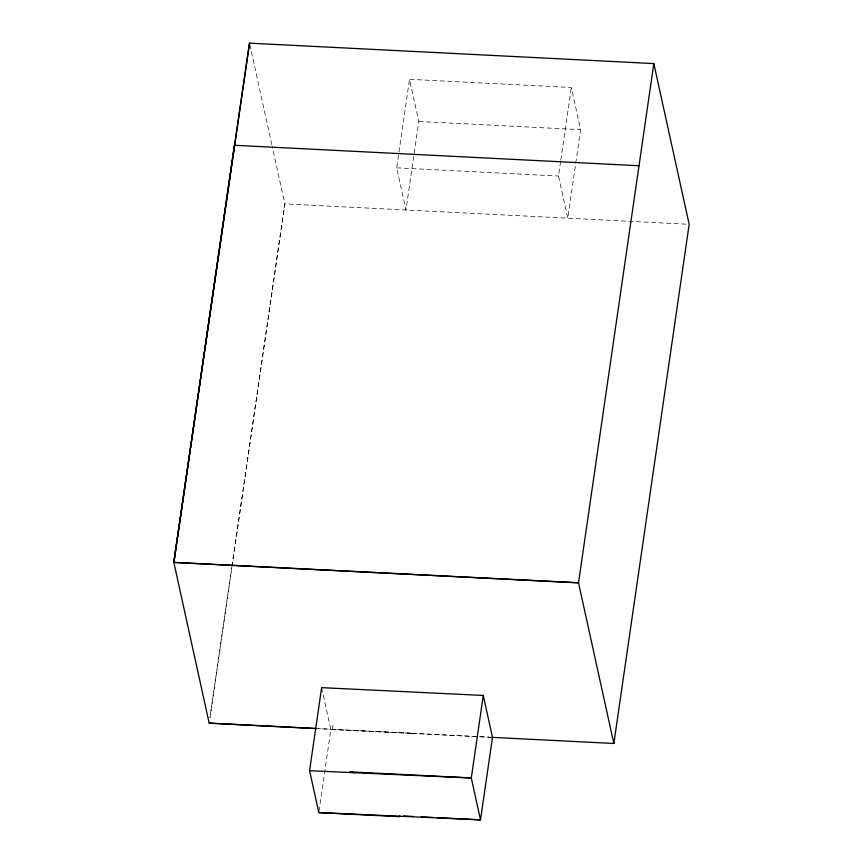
<?xml version="1.0" encoding="UTF-8"?>
<svg xmlns="http://www.w3.org/2000/svg" width="863" height="863" viewBox="0 0 863 863"><rect width="100%" height="100%" fill="white"/><g stroke="black" fill="none" stroke-linecap="round" stroke-linejoin="round"><path stroke-width="0.65" stroke-dasharray="4.32 3.24" d="M231.931 566.301L284.844 203.884L272.201 146.386M232.039 566.311L284.844 203.884L686.506 224.186M560.616 161.489L558.501 176.02L567.778 218.188L580.616 129.666L571.349 87.508L409.526 79.32L418.803 121.489L405.955 210L396.689 167.843L398.792 153.312M398.986 151.985L409.526 79.32M318.997 811.274L330.853 729.537L321.921 688.933M332.363 729.364L332.978 725.136M411.694 733.259L330.853 729.537M560.799 160.173L571.349 87.508M491.241 737.282L407.271 733.151M418.803 121.489L580.616 129.666M396.689 167.843L558.501 176.02M492.482 737.38L317.638 728.588L411.673 733.377M249.795 44.455L271.921 145.081M231.737 567.627L209.957 717.822L231.845 567.638"/><path stroke-width="1.29" d="M249.504 43.15L173.841 562.406L578.501 582.87L653.83 63.592L249.504 43.15L173.83 562.363L209.18 723.14L316.3 728.555L209.18 723.14M309.59 770.702L321.64 687.649L483.269 695.449L492.482 737.336L480.508 819.85L318.803 812.59L309.59 770.702L471.306 777.962L480.508 819.85L437.422 817.671M399.72 815.762L399.591 816.678L318.803 812.59M483.269 695.449L471.306 777.962L349.849 771.824L354.283 772.709M492.482 737.38L613.852 743.475L689.17 224.326L653.83 63.592M639.008 165.739L234.358 145.275L173.841 562.406L578.512 582.741L613.852 743.475M403.765 815.966L413.194 816.441M421.263 816.851L433.388 817.466"/></g></svg>
